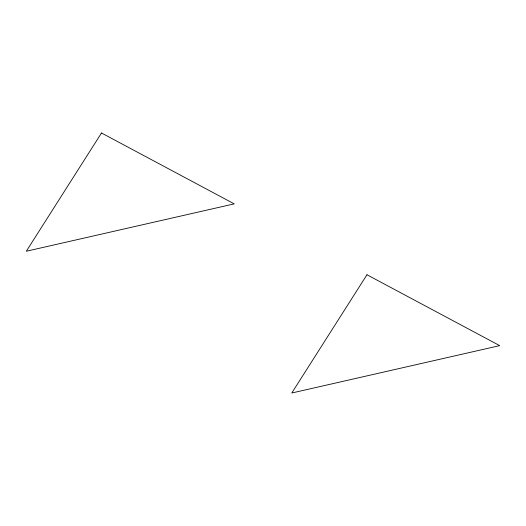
<?xml version="1.0" encoding="UTF-8"?>
<svg xmlns="http://www.w3.org/2000/svg" width="526" height="526" viewBox="0 0 526 526"><rect width="100%" height="100%" fill="white"/><g stroke="black" fill="none" stroke-linecap="round" stroke-linejoin="round"><path stroke-width="0.79" d="M101.498 132.993L26.3 251.244L234.234 203.871L101.498 132.993M366.964 274.756L291.766 393.007L499.7 345.635L366.964 274.756"/></g></svg>
